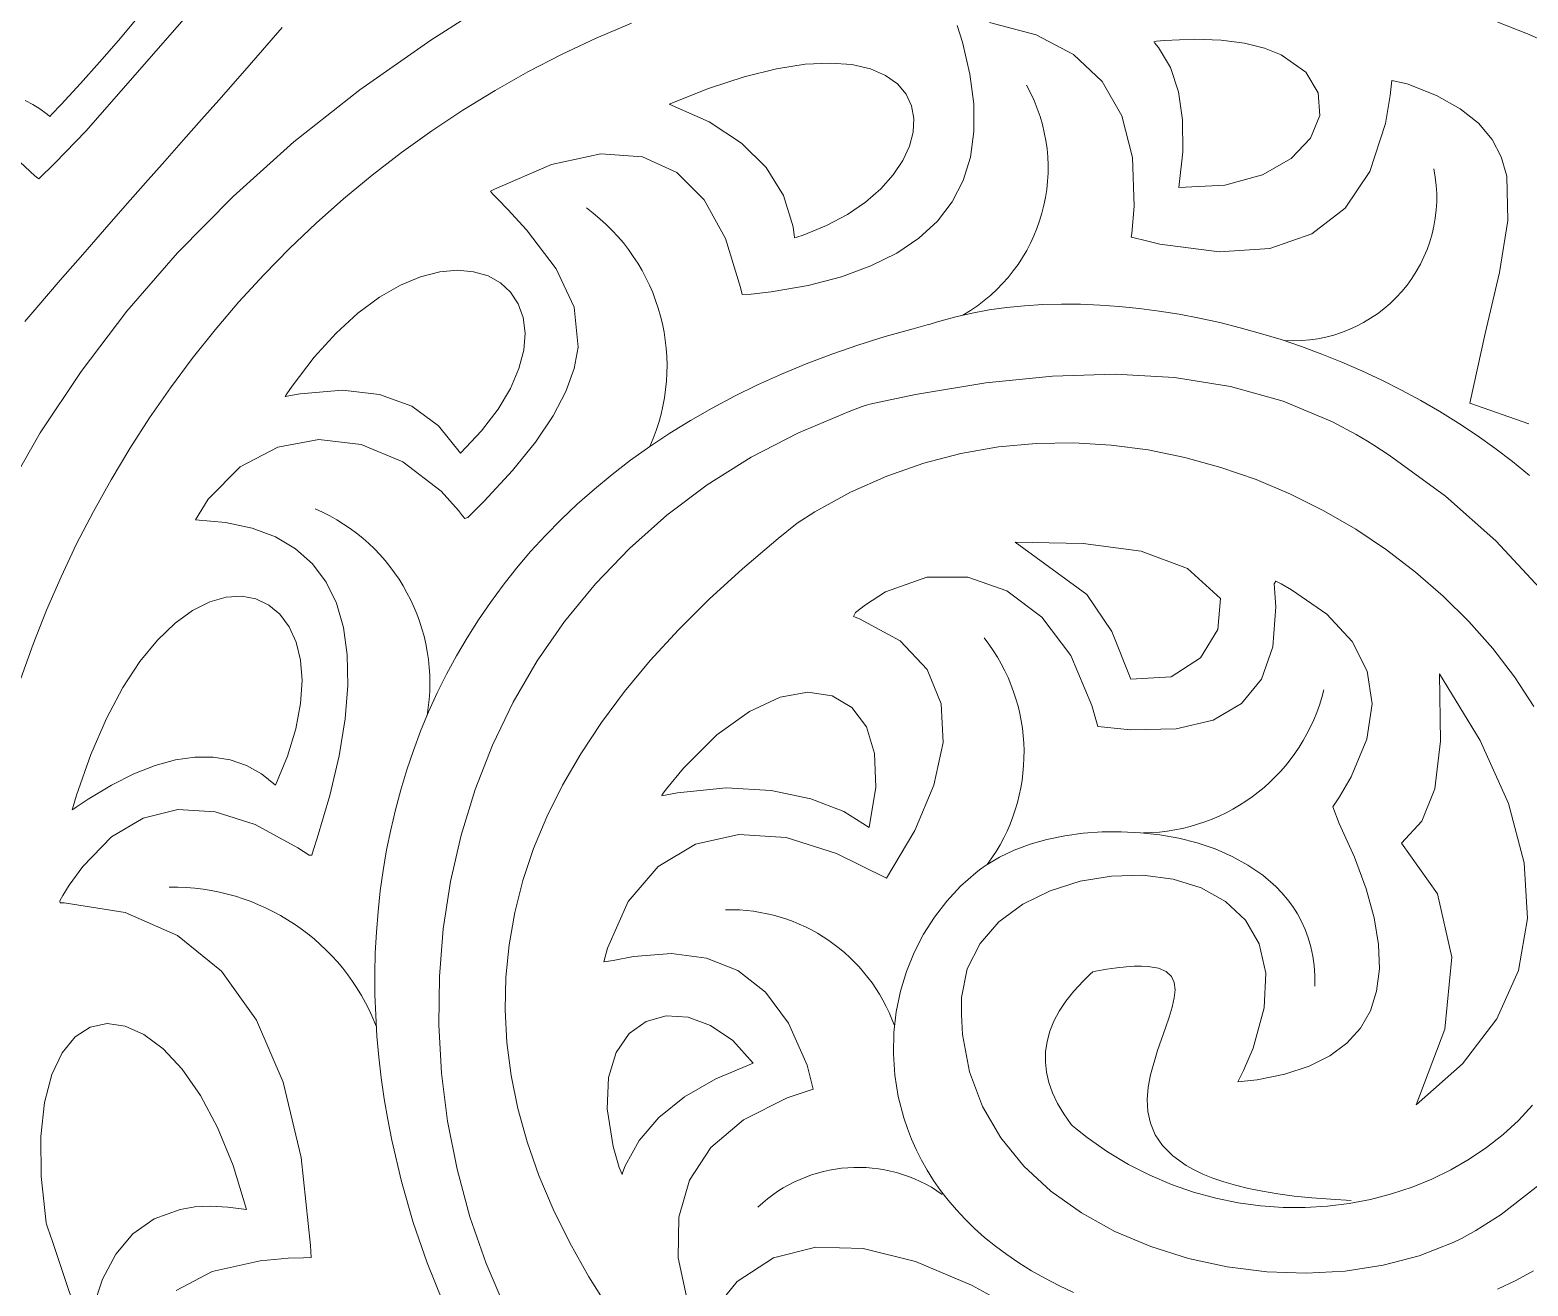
# Model space of a CAD drawing. Header units: inches. Extents: x 249 to 1192, y -18 to 440.
# Drawn here: x 719.8181 to 720.2118, y 264.2208 to 264.5509 of the extents above; entities that cross this region are included whole.
import ezdxf

# ---------------------------------------------------------------- set-up
doc = ezdxf.new("R2010")
doc.units = ezdxf.units.IN
doc.header["$MEASUREMENT"] = 0
doc.layers.add('KACA', color=141, linetype='Continuous', lineweight=30)
doc.layers.add('KUSEN', color=16, linetype='Continuous', lineweight=15)

# ---------------------------------------------------------------- blocks, each defined once
blk = doc.blocks.new('GORGA')
at = {"lineweight": 9}
for points in [[(367.4376, 149.73458), (367.42812, 149.75114), (367.41739, 149.76733), (367.40538, 149.78312), (367.39207, 149.79846), (367.37744, 149.8133), (367.36149, 149.8276), (367.34418, 149.84131), (367.32551, 149.85438), (367.31565, 149.86066)], [(367.3058, 149.52085), (367.31095, 149.53292), (367.31522, 149.54522), (367.3186, 149.55769), (367.32109, 149.57029), (367.3227, 149.58296), (367.32342, 149.59565), (367.32326, 149.60829), (367.32222, 149.62085), (367.3203, 149.63326), (367.3175, 149.64547), (367.31382, 149.65743), (367.30927, 149.66908), (367.30383, 149.68037), (367.29752, 149.69124), (367.29034, 149.70164), (367.28227, 149.71153), (367.27334, 149.72083), (367.26353, 149.72951), (367.25286, 149.7375), (367.24131, 149.74475), (367.22889, 149.75121), (367.2156, 149.75682), (367.21215, 149.75809), (367.21078, 149.75854), (367.21016, 149.75868), (367.20772, 149.75922), (367.19812, 149.76122), (367.17966, 149.76429), (367.16218, 149.76611), (367.14565, 149.7666), (367.13005, 149.76571), (367.11535, 149.76337), (367.10152, 149.75952), (367.08854, 149.7541), (367.08236, 149.75078), (367.07934, 149.74897), (367.07768, 149.74792), (367.07372, 149.74535), (367.05887, 149.7345), (367.04565, 149.7228), (367.03408, 149.71038)], [(367.03226, 149.55512), (367.04422, 149.54581), (367.05094, 149.54159), (367.05448, 149.5396), (367.0569, 149.5384), (367.06578, 149.53495), (367.07527, 149.53246), (367.08521, 149.53094), (367.09545, 149.53037), (367.10583, 149.53074), (367.11621, 149.53203), (367.12642, 149.53424), (367.13631, 149.53735), (367.14574, 149.54134), (367.15455, 149.54621), (367.16258, 149.55194), (367.16969, 149.55852), (367.17572, 149.56594), (367.18051, 149.57419), (367.18392, 149.58325), (367.18578, 149.59311), (367.18609, 149.59834), (367.18608, 149.60102), (367.18602, 149.60283), (367.18456, 149.61038), (367.18119, 149.617), (367.17622, 149.62265), (367.16996, 149.62729), (367.16273, 149.63087), (367.15485, 149.63337), (367.14662, 149.63473), (367.13837, 149.63492), (367.13042, 149.6339), (367.12307, 149.63163), (367.11665, 149.62806), (367.11146, 149.62317), (367.10783, 149.6169), (367.10608, 149.60922), (367.1065, 149.60009), (367.10943, 149.58947), (367.11194, 149.58359), (367.11347, 149.58062)], [(367.4376, 149.73458), (367.42812, 149.75114), (367.41739, 149.76733), (367.40538, 149.78312), (367.39207, 149.79846), (367.37744, 149.8133), (367.36149, 149.8276), (367.34418, 149.84131), (367.32551, 149.85438), (367.31565, 149.86066)], [(367.3058, 149.52085), (367.31095, 149.53292), (367.31522, 149.54522), (367.3186, 149.55769), (367.32109, 149.57029), (367.3227, 149.58296), (367.32342, 149.59565), (367.32326, 149.60829), (367.32222, 149.62085), (367.3203, 149.63326), (367.3175, 149.64547), (367.31382, 149.65743), (367.30927, 149.66908), (367.30383, 149.68037), (367.29752, 149.69124), (367.29034, 149.70164), (367.28227, 149.71153), (367.27334, 149.72083), (367.26353, 149.72951), (367.25286, 149.7375), (367.24131, 149.74475), (367.22889, 149.75121), (367.2156, 149.75682), (367.21215, 149.75809), (367.21078, 149.75854), (367.21016, 149.75868), (367.20772, 149.75922), (367.19812, 149.76122), (367.17966, 149.76429), (367.16218, 149.76611), (367.14565, 149.7666), (367.13005, 149.76571), (367.11535, 149.76337), (367.10152, 149.75952), (367.08854, 149.7541), (367.08236, 149.75078), (367.07934, 149.74897), (367.07768, 149.74792), (367.07372, 149.74535), (367.05887, 149.7345), (367.04565, 149.7228), (367.03408, 149.71038)], [(367.03226, 149.55512), (367.04422, 149.54581), (367.05094, 149.54159), (367.05448, 149.5396), (367.0569, 149.5384), (367.06578, 149.53495), (367.07527, 149.53246), (367.08521, 149.53094), (367.09545, 149.53037), (367.10583, 149.53074), (367.11621, 149.53203), (367.12642, 149.53424), (367.13631, 149.53735), (367.14574, 149.54134), (367.15455, 149.54621), (367.16258, 149.55194), (367.16969, 149.55852), (367.17572, 149.56594), (367.18051, 149.57419), (367.18392, 149.58325), (367.18578, 149.59311), (367.18609, 149.59834), (367.18608, 149.60102), (367.18602, 149.60283), (367.18456, 149.61038), (367.18119, 149.617), (367.17622, 149.62265), (367.16996, 149.62729), (367.16273, 149.63087), (367.15485, 149.63337), (367.14662, 149.63473), (367.13837, 149.63492), (367.13042, 149.6339), (367.12307, 149.63163), (367.11665, 149.62806), (367.11146, 149.62317), (367.10783, 149.6169), (367.10608, 149.60922), (367.1065, 149.60009), (367.10943, 149.58947), (367.11194, 149.58359), (367.11347, 149.58062)], [(367.11347, 149.58062), (367.10841, 149.58116), (367.10108, 149.58265), (367.09471, 149.58475), (367.08927, 149.58747), (367.08478, 149.59081), (367.08123, 149.59476), (367.07863, 149.59932), (367.07697, 149.60451), (367.07625, 149.61031), (367.07647, 149.61672), (367.07764, 149.62375), (367.07975, 149.63139), (367.08281, 149.63966), (367.0868, 149.64853), (367.08849, 149.65289), (367.08672, 149.65557), (367.08367, 149.66079), (367.07959, 149.67073), (367.07819, 149.67997), (367.07945, 149.68852), (367.0834, 149.69636), (367.09002, 149.70352), (367.09931, 149.70997), (367.10205, 149.71148), (367.10348, 149.71222), (367.10392, 149.71151), (367.10346, 149.70547), (367.10423, 149.69493), (367.10724, 149.68645), (367.11249, 149.68003), (367.11997, 149.67567), (367.12969, 149.67338), (367.14165, 149.67314), (367.14847, 149.6738), (367.15026, 149.67404), (367.15079, 149.67584), (367.1518, 149.67955), (367.15735, 149.69263), (367.16497, 149.70275), (367.17416, 149.70969), (367.18441, 149.71326), (367.19521, 149.71323), (367.20604, 149.70941), (367.21131, 149.70601), (367.21388, 149.70393), (367.21445, 149.70293), (367.21285, 149.70233), (367.20217, 149.69649), (367.19511, 149.68897), (367.19144, 149.67999), (367.19092, 149.6698), (367.19329, 149.65861), (367.19831, 149.64666), (367.20575, 149.63419), (367.21895, 149.64064), (367.23213, 149.64485), (367.2446, 149.64565), (367.25595, 149.64308), (367.26575, 149.6372), (367.27361, 149.62807), (367.27911, 149.61576), (367.28007, 149.61219), (367.2776, 149.61255), (367.27229, 149.61359), (367.26226, 149.61435), (367.25306, 149.61318), (367.2448, 149.60988), (367.23758, 149.60423), (367.23148, 149.59603), (367.2266, 149.58506), (367.22503, 149.57869), (367.2319, 149.57644), (367.24337, 149.57068), (367.25189, 149.56341), (367.25753, 149.55481), (367.26038, 149.54508), (367.26052, 149.53441), (367.25803, 149.52299)], [(367.25278, 149.51851), (367.24498, 149.52822), (367.23546, 149.5344), (367.22437, 149.53723), (367.21188, 149.53687), (367.19818, 149.53346), (367.18343, 149.52718), (367.17572, 149.52301)], [(367.03701, 149.75354), (367.05246, 149.75894), (367.04846, 149.77729), (367.04471, 149.7933), (367.04248, 149.80699), (367.04279, 149.81859), (367.04421, 149.82366), (367.04663, 149.82829), (367.05019, 149.83251), (367.05502, 149.83633), (367.06122, 149.83978), (367.06894, 149.8429), (367.07298, 149.8438), (367.07338, 149.83983), (367.07462, 149.83244), (367.0788, 149.81985), (367.08526, 149.81019), (367.094, 149.80346), (367.10503, 149.79964), (367.11834, 149.79876), (367.13393, 149.80079), (367.13819, 149.80176), (367.14037, 149.80231), (367.14146, 149.80261), (367.14133, 149.80354), (367.14069, 149.8107), (367.14116, 149.82356), (367.14397, 149.8345), (367.14913, 149.84351), (367.15663, 149.85059), (367.16647, 149.85574), (367.17866, 149.85897)], [(367.18718, 149.85819), (367.18582, 149.8538), (367.18384, 149.84542), (367.18283, 149.8376), (367.18279, 149.83033), (367.18373, 149.82362), (367.18564, 149.81746), (367.18853, 149.81186), (367.1924, 149.80682), (367.19724, 149.80233), (367.20306, 149.7984), (367.20985, 149.79502), (367.21762, 149.7922), (367.22636, 149.78993), (367.23607, 149.78822), (367.2413, 149.78758), (367.2437, 149.78757), (367.2441, 149.78936), (367.24808, 149.80223), (367.25364, 149.81239), (367.26089, 149.81962), (367.26992, 149.82372), (367.28084, 149.82449), (367.29376, 149.82172), (367.30878, 149.81521), (367.30979, 149.81467), (367.30931, 149.81398), (367.30794, 149.81258), (367.30528, 149.80982), (367.3004, 149.80449), (367.29259, 149.79429), (367.28786, 149.78422), (367.2868, 149.77368), (367.28783, 149.76805), (367.29, 149.76207), (367.29337, 149.75567), (367.29803, 149.74877), (367.30405, 149.74131), (367.3115, 149.7332), (367.31578, 149.72889), (367.31661, 149.72868), (367.31714, 149.7294), (367.31822, 149.73079), (367.3228, 149.73586), (367.3329, 149.7436), (367.34381, 149.74811), (367.35494, 149.74939), (367.36574, 149.74743), (367.37562, 149.74221), (367.38403, 149.73372), (367.38734, 149.72832), (367.37947, 149.72763), (367.37247, 149.72612), (367.36632, 149.72381), (367.36103, 149.72067), (367.3566, 149.71673), (367.35303, 149.71197), (367.35031, 149.7064), (367.34846, 149.70002), (367.34746, 149.69282), (367.34732, 149.68481), (367.34804, 149.67599), (367.34962, 149.66635), (367.35205, 149.6559), (367.35534, 149.64464), (367.3563, 149.6417), (367.3568, 149.64021), (367.35748, 149.64018), (367.36041, 149.64214), (367.37167, 149.64826), (367.3822, 149.6516), (367.392, 149.65217), (367.40106, 149.64997), (367.40939, 149.64499), (367.41698, 149.63724), (367.42051, 149.63232), (367.4222, 149.6296), (367.42303, 149.62818), (367.42291, 149.6277), (367.42184, 149.62765), (367.40582, 149.62511), (367.39205, 149.61913), (367.38055, 149.6097), (367.3713, 149.59684), (367.3643, 149.58054), (367.35957, 149.5608), (367.35709, 149.53762), (367.35694, 149.53449), (367.35897, 149.53443), (367.36297, 149.5343), (367.37038, 149.53365), (367.38294, 149.53079), (367.39245, 149.52584)], [(367.38547, 149.86557), (367.41608, 149.8305), (367.42429, 149.82207), (367.42847, 149.81791), (367.42955, 149.81868), (367.43342, 149.82232)], [(367.11347, 149.58062), (367.10841, 149.58116), (367.10108, 149.58265), (367.09471, 149.58475), (367.08927, 149.58747), (367.08478, 149.59081), (367.08123, 149.59476), (367.07863, 149.59932), (367.07697, 149.60451), (367.07625, 149.61031), (367.07647, 149.61672), (367.07764, 149.62375), (367.07975, 149.63139), (367.08281, 149.63966), (367.0868, 149.64853), (367.08849, 149.65289), (367.08672, 149.65557), (367.08367, 149.66079), (367.07959, 149.67073), (367.07819, 149.67997), (367.07945, 149.68852), (367.0834, 149.69636), (367.09002, 149.70352), (367.09931, 149.70997), (367.10205, 149.71148), (367.10348, 149.71222), (367.10392, 149.71151), (367.10346, 149.70547), (367.10423, 149.69493), (367.10724, 149.68645), (367.11249, 149.68003), (367.11997, 149.67567), (367.12969, 149.67338), (367.14165, 149.67314), (367.14847, 149.6738), (367.15026, 149.67404), (367.15079, 149.67584), (367.1518, 149.67955), (367.15735, 149.69263), (367.16497, 149.70275), (367.17416, 149.70969), (367.18441, 149.71326), (367.19521, 149.71323), (367.20604, 149.70941), (367.21131, 149.70601), (367.21388, 149.70393), (367.21445, 149.70293), (367.21285, 149.70233), (367.20217, 149.69649), (367.19511, 149.68897), (367.19144, 149.67999), (367.19092, 149.6698), (367.19329, 149.65861), (367.19831, 149.64666), (367.20575, 149.63419), (367.21895, 149.64064), (367.23213, 149.64485), (367.2446, 149.64565), (367.25595, 149.64308), (367.26575, 149.6372), (367.27361, 149.62807), (367.27911, 149.61576), (367.28007, 149.61219), (367.2776, 149.61255), (367.27229, 149.61359), (367.26226, 149.61435), (367.25306, 149.61318), (367.2448, 149.60988), (367.23758, 149.60423), (367.23148, 149.59603), (367.2266, 149.58506), (367.22503, 149.57869), (367.2319, 149.57644), (367.24337, 149.57068), (367.25189, 149.56341), (367.25753, 149.55481), (367.26038, 149.54508), (367.26052, 149.53441), (367.25803, 149.52299)], [(367.25278, 149.51851), (367.24498, 149.52822), (367.23546, 149.5344), (367.22437, 149.53723), (367.21188, 149.53687), (367.19818, 149.53346), (367.18343, 149.52718), (367.17572, 149.52301)], [(367.03701, 149.75354), (367.05246, 149.75894), (367.04846, 149.77729), (367.04471, 149.7933), (367.04248, 149.80699), (367.04279, 149.81859), (367.04421, 149.82366), (367.04663, 149.82829), (367.05019, 149.83251), (367.05502, 149.83633), (367.06122, 149.83978), (367.06894, 149.8429), (367.07298, 149.8438), (367.07338, 149.83983), (367.07462, 149.83244), (367.0788, 149.81985), (367.08526, 149.81019), (367.094, 149.80346), (367.10503, 149.79964), (367.11834, 149.79876), (367.13393, 149.80079), (367.13819, 149.80176), (367.14037, 149.80231), (367.14146, 149.80261), (367.14133, 149.80354), (367.14069, 149.8107), (367.14116, 149.82356), (367.14397, 149.8345), (367.14913, 149.84351), (367.15663, 149.85059), (367.16647, 149.85574), (367.17866, 149.85897)], [(367.18718, 149.85819), (367.18582, 149.8538), (367.18384, 149.84542), (367.18283, 149.8376), (367.18279, 149.83033), (367.18373, 149.82362), (367.18564, 149.81746), (367.18853, 149.81186), (367.1924, 149.80682), (367.19724, 149.80233), (367.20306, 149.7984), (367.20985, 149.79502), (367.21762, 149.7922), (367.22636, 149.78993), (367.23607, 149.78822), (367.2413, 149.78758), (367.2437, 149.78757), (367.2441, 149.78936), (367.24808, 149.80223), (367.25364, 149.81239), (367.26089, 149.81962), (367.26992, 149.82372), (367.28084, 149.82449), (367.29376, 149.82172), (367.30878, 149.81521), (367.30979, 149.81467), (367.30931, 149.81398), (367.30794, 149.81258), (367.30528, 149.80982), (367.3004, 149.80449), (367.29259, 149.79429), (367.28786, 149.78422), (367.2868, 149.77368), (367.28783, 149.76805), (367.29, 149.76207), (367.29337, 149.75567), (367.29803, 149.74877), (367.30405, 149.74131), (367.3115, 149.7332), (367.31578, 149.72889), (367.31661, 149.72868), (367.31714, 149.7294), (367.31822, 149.73079), (367.3228, 149.73586), (367.3329, 149.7436), (367.34381, 149.74811), (367.35494, 149.74939), (367.36574, 149.74743), (367.37562, 149.74221), (367.38403, 149.73372), (367.38734, 149.72832), (367.37947, 149.72763), (367.37247, 149.72612), (367.36632, 149.72381), (367.36103, 149.72067), (367.3566, 149.71673), (367.35303, 149.71197), (367.35031, 149.7064), (367.34846, 149.70002), (367.34746, 149.69282), (367.34732, 149.68481), (367.34804, 149.67599), (367.34962, 149.66635), (367.35205, 149.6559), (367.35534, 149.64464), (367.3563, 149.6417), (367.3568, 149.64021), (367.35748, 149.64018), (367.36041, 149.64214), (367.37167, 149.64826), (367.3822, 149.6516), (367.392, 149.65217), (367.40106, 149.64997), (367.40939, 149.64499), (367.41698, 149.63724), (367.42051, 149.63232), (367.4222, 149.6296), (367.42303, 149.62818), (367.42291, 149.6277), (367.42184, 149.62765), (367.40582, 149.62511), (367.39205, 149.61913), (367.38055, 149.6097), (367.3713, 149.59684), (367.3643, 149.58054), (367.35957, 149.5608), (367.35709, 149.53762), (367.35694, 149.53449), (367.35897, 149.53443), (367.36297, 149.5343), (367.37038, 149.53365), (367.38294, 149.53079), (367.39245, 149.52584)], [(367.38547, 149.86557), (367.41608, 149.8305), (367.42429, 149.82207), (367.42847, 149.81791), (367.42955, 149.81868), (367.43342, 149.82232)], [(367.36461, 149.85767), (367.37263, 149.84842), (367.37686, 149.8436), (367.38125, 149.83862), (367.3858, 149.83347), (367.39052, 149.82814), (367.39542, 149.8226), (367.40051, 149.81684), (367.4058, 149.81084), (367.41128, 149.80459), (367.41698, 149.79807), (367.4229, 149.79126), (367.42905, 149.78415), (367.43221, 149.78047)], [(367.36461, 149.85767), (367.37263, 149.84842), (367.37686, 149.8436), (367.38125, 149.83862), (367.3858, 149.83347), (367.39052, 149.82814), (367.39542, 149.8226), (367.40051, 149.81684), (367.4058, 149.81084), (367.41128, 149.80459), (367.41698, 149.79807), (367.4229, 149.79126), (367.42905, 149.78415), (367.43221, 149.78047)], [(367.40266, 149.86015), (367.40757, 149.85428), (367.41253, 149.84855), (367.41754, 149.84295), (367.4226, 149.83749), (367.42514, 149.83482), (367.42546, 149.83449), (367.42562, 149.83433), (367.42566, 149.8343), (367.42571, 149.83435), (367.42581, 149.83443), (367.42659, 149.83509), (367.42829, 149.83634), (367.43013, 149.83746), (367.43211, 149.83848)], [(367.40266, 149.86015), (367.40757, 149.85428), (367.41253, 149.84855), (367.41754, 149.84295), (367.4226, 149.83749), (367.42514, 149.83482), (367.42546, 149.83449), (367.42562, 149.83433), (367.42566, 149.8343), (367.42571, 149.83435), (367.42581, 149.83443), (367.42659, 149.83509), (367.42829, 149.83634), (367.43013, 149.83746), (367.43211, 149.83848)], [(367.32229, 149.52266), (367.32646, 149.5331), (367.33011, 149.54371), (367.33322, 149.55445), (367.33577, 149.56529), (367.33684, 149.57074), (367.33776, 149.57621), (367.33854, 149.58168), (367.33917, 149.58717), (367.33966, 149.59265), (367.33999, 149.59814), (367.34018, 149.60362), (367.34021, 149.6091), (367.34009, 149.61456), (367.33982, 149.62001), (367.33938, 149.62544), (367.33879, 149.63084), (367.33804, 149.63622), (367.33713, 149.64157), (367.33605, 149.64689), (367.33481, 149.65216), (367.33341, 149.6574), (367.33183, 149.66259), (367.33009, 149.66773), (367.32818, 149.67282), (367.32609, 149.67785), (367.32383, 149.68282), (367.32139, 149.68773), (367.31878, 149.69256), (367.31598, 149.69733), (367.31301, 149.70202), (367.30985, 149.70664), (367.30652, 149.71116), (367.30299, 149.71561), (367.29928, 149.71996), (367.29538, 149.72422), (367.29129, 149.72838), (367.28702, 149.73243), (367.28254, 149.73639), (367.27788, 149.74023), (367.27301, 149.74396), (367.26795, 149.74757), (367.26269, 149.75107), (367.25723, 149.75444), (367.25157, 149.75768), (367.2457, 149.76079), (367.23963, 149.76376), (367.23335, 149.76659), (367.22687, 149.76929), (367.22017, 149.77183), (367.21326, 149.77422), (367.20614, 149.77646), (367.1988, 149.77854), (367.19505, 149.77952), (367.19467, 149.77962), (367.19455, 149.77966), (367.1943, 149.77975), (367.1938, 149.77991), (367.19176, 149.78055), (367.18758, 149.78169), (367.18325, 149.78266), (367.17879, 149.78346), (367.1742, 149.78409), (367.1695, 149.78456), (367.1647, 149.78486), (367.1598, 149.78499), (367.1548, 149.78496), (367.14974, 149.78476), (367.1446, 149.7844), (367.1394, 149.78387), (367.13415, 149.78318), (367.12886, 149.78233), (367.12353, 149.78132), (367.11818, 149.78014), (367.11282, 149.77881), (367.10745, 149.77731), (367.10208, 149.77566), (367.09672, 149.77385), (367.09139, 149.77188), (367.08609, 149.76975), (367.08083, 149.76746), (367.07562, 149.76502), (367.07046, 149.76242), (367.06537, 149.75967), (367.06036, 149.75676), (367.05544, 149.75371), (367.0506, 149.75049), (367.04588, 149.74713), (367.04126, 149.74361), (367.03677, 149.73994)], [(367.03572, 149.531), (367.04037, 149.52846), (367.0452, 149.52613)], [(367.15666, 149.52532), (367.16052, 149.52713), (367.1642, 149.52903), (367.16771, 149.53102), (367.17103, 149.53309), (367.17419, 149.53524), (367.17717, 149.53746), (367.17998, 149.53975), (367.18262, 149.54211), (367.18509, 149.54453), (367.18741, 149.54701), (367.18956, 149.54954), (367.19155, 149.55212), (367.19339, 149.55474), (367.19507, 149.5574), (367.1966, 149.5601), (367.19797, 149.56283), (367.1992, 149.56558), (367.20029, 149.56836), (367.20123, 149.57115), (367.20268, 149.57677), (367.20359, 149.58241), (367.20397, 149.58803), (367.20383, 149.5936), (367.2032, 149.59908), (367.20208, 149.60443), (367.20051, 149.60963), (367.19849, 149.61464), (367.19604, 149.61942), (367.19318, 149.62393), (367.18994, 149.62815), (367.18631, 149.63203), (367.18233, 149.63555), (367.18129, 149.63636), (367.18075, 149.63676), (367.18049, 149.63696), (367.18034, 149.63706), (367.17954, 149.63762), (367.17608, 149.63971), (367.17223, 149.64152), (367.16806, 149.64306), (367.16362, 149.64431), (367.15895, 149.64528), (367.1541, 149.64595), (367.14912, 149.64632), (367.14407, 149.64638), (367.13899, 149.64612), (367.13393, 149.64555), (367.12895, 149.64465), (367.1241, 149.64341), (367.11942, 149.64183), (367.11496, 149.6399), (367.11078, 149.63762), (367.10692, 149.63498), (367.10344, 149.63197), (367.10186, 149.63032), (367.10039, 149.62859), (367.09903, 149.62675), (367.09781, 149.62482), (367.09671, 149.62279), (367.09575, 149.62067), (367.09494, 149.61845), (367.09428, 149.61613), (367.09377, 149.6137), (367.09342, 149.61118), (367.09325, 149.60856), (367.09325, 149.60583)], [(367.32229, 149.52266), (367.32646, 149.5331), (367.33011, 149.54371), (367.33322, 149.55445), (367.33577, 149.56529), (367.33684, 149.57074), (367.33776, 149.57621), (367.33854, 149.58168), (367.33917, 149.58717), (367.33966, 149.59265), (367.33999, 149.59814), (367.34018, 149.60362), (367.34021, 149.6091), (367.34009, 149.61456), (367.33982, 149.62001), (367.33938, 149.62544), (367.33879, 149.63084), (367.33804, 149.63622), (367.33713, 149.64157), (367.33605, 149.64689), (367.33481, 149.65216), (367.33341, 149.6574), (367.33183, 149.66259), (367.33009, 149.66773), (367.32818, 149.67282), (367.32609, 149.67785), (367.32383, 149.68282), (367.32139, 149.68773), (367.31878, 149.69256), (367.31598, 149.69733), (367.31301, 149.70202), (367.30985, 149.70664), (367.30652, 149.71116), (367.30299, 149.71561), (367.29928, 149.71996), (367.29538, 149.72422), (367.29129, 149.72838), (367.28702, 149.73243), (367.28254, 149.73639), (367.27788, 149.74023), (367.27301, 149.74396), (367.26795, 149.74757), (367.26269, 149.75107), (367.25723, 149.75444), (367.25157, 149.75768), (367.2457, 149.76079), (367.23963, 149.76376), (367.23335, 149.76659), (367.22687, 149.76929), (367.22017, 149.77183), (367.21326, 149.77422), (367.20614, 149.77646), (367.1988, 149.77854), (367.19505, 149.77952), (367.19467, 149.77962), (367.19455, 149.77966), (367.1943, 149.77975), (367.1938, 149.77991), (367.19176, 149.78055), (367.18758, 149.78169), (367.18325, 149.78266), (367.17879, 149.78346), (367.1742, 149.78409), (367.1695, 149.78456), (367.1647, 149.78486), (367.1598, 149.78499), (367.1548, 149.78496), (367.14974, 149.78476), (367.1446, 149.7844), (367.1394, 149.78387), (367.13415, 149.78318), (367.12886, 149.78233), (367.12353, 149.78132), (367.11818, 149.78014), (367.11282, 149.77881), (367.10745, 149.77731), (367.10208, 149.77566), (367.09672, 149.77385), (367.09139, 149.77188), (367.08609, 149.76975), (367.08083, 149.76746), (367.07562, 149.76502), (367.07046, 149.76242), (367.06537, 149.75967), (367.06036, 149.75676), (367.05544, 149.75371), (367.0506, 149.75049), (367.04588, 149.74713), (367.04126, 149.74361), (367.03677, 149.73994)], [(367.03572, 149.531), (367.04037, 149.52846), (367.0452, 149.52613)], [(367.15666, 149.52532), (367.16052, 149.52713), (367.1642, 149.52903), (367.16771, 149.53102), (367.17103, 149.53309), (367.17419, 149.53524), (367.17717, 149.53746), (367.17998, 149.53975), (367.18262, 149.54211), (367.18509, 149.54453), (367.18741, 149.54701), (367.18956, 149.54954), (367.19155, 149.55212), (367.19339, 149.55474), (367.19507, 149.5574), (367.1966, 149.5601), (367.19797, 149.56283), (367.1992, 149.56558), (367.20029, 149.56836), (367.20123, 149.57115), (367.20268, 149.57677), (367.20359, 149.58241), (367.20397, 149.58803), (367.20383, 149.5936), (367.2032, 149.59908), (367.20208, 149.60443), (367.20051, 149.60963), (367.19849, 149.61464), (367.19604, 149.61942), (367.19318, 149.62393), (367.18994, 149.62815), (367.18631, 149.63203), (367.18233, 149.63555), (367.18129, 149.63636), (367.18075, 149.63676), (367.18049, 149.63696), (367.18034, 149.63706), (367.17954, 149.63762), (367.17608, 149.63971), (367.17223, 149.64152), (367.16806, 149.64306), (367.16362, 149.64431), (367.15895, 149.64528), (367.1541, 149.64595), (367.14912, 149.64632), (367.14407, 149.64638), (367.13899, 149.64612), (367.13393, 149.64555), (367.12895, 149.64465), (367.1241, 149.64341), (367.11942, 149.64183), (367.11496, 149.6399), (367.11078, 149.63762), (367.10692, 149.63498), (367.10344, 149.63197), (367.10186, 149.63032), (367.10039, 149.62859), (367.09903, 149.62675), (367.09781, 149.62482), (367.09671, 149.62279), (367.09575, 149.62067), (367.09494, 149.61845), (367.09428, 149.61613), (367.09377, 149.6137), (367.09342, 149.61118), (367.09325, 149.60856), (367.09325, 149.60583)], [(367.08365, 149.54951), (367.08898, 149.54979), (367.09396, 149.55017), (367.09861, 149.55065), (367.10293, 149.55123), (367.10694, 149.55189), (367.11064, 149.55263), (367.11405, 149.55346), (367.11717, 149.55436), (367.12003, 149.55534), (367.12262, 149.55638), (367.12496, 149.55749), (367.12705, 149.55866), (367.13057, 149.56117), (367.13324, 149.56388), (367.13516, 149.56675), (367.13642, 149.56975), (367.13709, 149.57286), (367.13725, 149.57604), (367.137, 149.57926), (367.13642, 149.58249), (367.1346, 149.58885), (367.13247, 149.59486), (367.13149, 149.59766), (367.13069, 149.60029), (367.13015, 149.6027), (367.12995, 149.60486), (367.13017, 149.60676), (367.13091, 149.60835), (367.13225, 149.6096), (367.13426, 149.61048), (367.13704, 149.61097), (367.13874, 149.61105), (367.14066, 149.61102), (367.14282, 149.61088), (367.14522, 149.61062), (367.14788, 149.61023), (367.1508, 149.60971), (367.15154, 149.60956), (367.15172, 149.6094), (367.15208, 149.60908), (367.15278, 149.60842), (367.15411, 149.60712), (367.15653, 149.6045), (367.15861, 149.60187), (367.16036, 149.59923), (367.16176, 149.59658), (367.16283, 149.59392), (367.16356, 149.59124), (367.16395, 149.58856), (367.16401, 149.58586), (367.16372, 149.58316), (367.1631, 149.58044), (367.16214, 149.57772), (367.16084, 149.57498), (367.1592, 149.57223), (367.15723, 149.56947), (367.1569, 149.56908), (367.15561, 149.56802), (367.15301, 149.56599), (367.14768, 149.56226), (367.1422, 149.55897), (367.1366, 149.55611), (367.13089, 149.55368), (367.1251, 149.55167), (367.11925, 149.55007), (367.11337, 149.54887), (367.10747, 149.54807), (367.10158, 149.54766), (367.09572, 149.54763), (367.08992, 149.54798), (367.08419, 149.54869), (367.07855, 149.54977), (367.07304, 149.5512), (367.06767, 149.55298), (367.06247, 149.55509), (367.05746, 149.55754), (367.05265, 149.56031), (367.04808, 149.5634), (367.04376, 149.5668), (367.03972, 149.5705), (367.03598, 149.5745)], [(367.03564, 149.67927), (367.04077, 149.68704), (367.04648, 149.69448), (367.05274, 149.70157), (367.05951, 149.70828), (367.06674, 149.71458), (367.07441, 149.72044), (367.08247, 149.72583), (367.09089, 149.73072), (367.09963, 149.73509), (367.10864, 149.73889), (367.11789, 149.74211), (367.12735, 149.74471), (367.13697, 149.74667), (367.14672, 149.74795), (367.15655, 149.74853), (367.16644, 149.74837), (367.17633, 149.74746), (367.1862, 149.74575), (367.196, 149.74321), (367.2057, 149.73983), (367.21526, 149.73557), (367.22464, 149.7304), (367.22928, 149.72741), (367.23422, 149.72344), (367.24362, 149.71548), (367.25235, 149.70748), (367.26043, 149.69943), (367.26784, 149.69135), (367.2746, 149.68322), (367.2807, 149.67505), (367.28613, 149.66684), (367.29091, 149.65859), (367.29504, 149.65029), (367.2985, 149.64195), (367.30131, 149.63357), (367.30346, 149.62514), (367.30496, 149.61666), (367.3058, 149.60815), (367.30599, 149.59958), (367.30552, 149.59097), (367.3044, 149.58232), (367.30263, 149.57361), (367.30021, 149.56486), (367.29713, 149.55607), (367.2934, 149.54722), (367.28902, 149.53833), (367.28399, 149.52939), (367.27831, 149.5204)], [(367.02975, 149.85271), (367.03737, 149.85599), (367.04517, 149.85905)], [(367.27276, 149.85886), (367.28206, 149.85489), (367.29114, 149.85061), (367.3, 149.84603), (367.30864, 149.84116), (367.31706, 149.836), (367.32525, 149.83057), (367.33321, 149.82487), (367.34093, 149.81891), (367.34842, 149.8127), (367.35567, 149.80625), (367.36267, 149.79957), (367.36943, 149.79267), (367.37593, 149.78556), (367.38219, 149.77824), (367.38818, 149.77072), (367.39391, 149.76301), (367.39939, 149.75513), (367.40459, 149.74707), (367.40952, 149.73886), (367.41418, 149.73049), (367.41857, 149.72197), (367.42267, 149.71333), (367.42649, 149.70455), (367.43002, 149.69566), (367.43326, 149.68665)], [(367.08365, 149.54951), (367.08898, 149.54979), (367.09396, 149.55017), (367.09861, 149.55065), (367.10293, 149.55123), (367.10694, 149.55189), (367.11064, 149.55263), (367.11405, 149.55346), (367.11717, 149.55436), (367.12003, 149.55534), (367.12262, 149.55638), (367.12496, 149.55749), (367.12705, 149.55866), (367.13057, 149.56117), (367.13324, 149.56388), (367.13516, 149.56675), (367.13642, 149.56975), (367.13709, 149.57286), (367.13725, 149.57604), (367.137, 149.57926), (367.13642, 149.58249), (367.1346, 149.58885), (367.13247, 149.59486), (367.13149, 149.59766), (367.13069, 149.60029), (367.13015, 149.6027), (367.12995, 149.60486), (367.13017, 149.60676), (367.13091, 149.60835), (367.13225, 149.6096), (367.13426, 149.61048), (367.13704, 149.61097), (367.13874, 149.61105), (367.14066, 149.61102), (367.14282, 149.61088), (367.14522, 149.61062), (367.14788, 149.61023), (367.1508, 149.60971), (367.15154, 149.60956), (367.15172, 149.6094), (367.15208, 149.60908), (367.15278, 149.60842), (367.15411, 149.60712), (367.15653, 149.6045), (367.15861, 149.60187), (367.16036, 149.59923), (367.16176, 149.59658), (367.16283, 149.59392), (367.16356, 149.59124), (367.16395, 149.58856), (367.16401, 149.58586), (367.16372, 149.58316), (367.1631, 149.58044), (367.16214, 149.57772), (367.16084, 149.57498), (367.1592, 149.57223), (367.15723, 149.56947), (367.1569, 149.56908), (367.15561, 149.56802), (367.15301, 149.56599), (367.14768, 149.56226), (367.1422, 149.55897), (367.1366, 149.55611), (367.13089, 149.55368), (367.1251, 149.55167), (367.11925, 149.55007), (367.11337, 149.54887), (367.10747, 149.54807), (367.10158, 149.54766), (367.09572, 149.54763), (367.08992, 149.54798), (367.08419, 149.54869), (367.07855, 149.54977), (367.07304, 149.5512), (367.06767, 149.55298), (367.06247, 149.55509), (367.05746, 149.55754), (367.05265, 149.56031), (367.04808, 149.5634), (367.04376, 149.5668), (367.03972, 149.5705), (367.03598, 149.5745)], [(367.03564, 149.67927), (367.04077, 149.68704), (367.04648, 149.69448), (367.05274, 149.70157), (367.05951, 149.70828), (367.06674, 149.71458), (367.07441, 149.72044), (367.08247, 149.72583), (367.09089, 149.73072), (367.09963, 149.73509), (367.10864, 149.73889), (367.11789, 149.74211), (367.12735, 149.74471), (367.13697, 149.74667), (367.14672, 149.74795), (367.15655, 149.74853), (367.16644, 149.74837), (367.17633, 149.74746), (367.1862, 149.74575), (367.196, 149.74321), (367.2057, 149.73983), (367.21526, 149.73557), (367.22464, 149.7304), (367.22928, 149.72741), (367.23422, 149.72344), (367.24362, 149.71548), (367.25235, 149.70748), (367.26043, 149.69943), (367.26784, 149.69135), (367.2746, 149.68322), (367.2807, 149.67505), (367.28613, 149.66684), (367.29091, 149.65859), (367.29504, 149.65029), (367.2985, 149.64195), (367.30131, 149.63357), (367.30346, 149.62514), (367.30496, 149.61666), (367.3058, 149.60815), (367.30599, 149.59958), (367.30552, 149.59097), (367.3044, 149.58232), (367.30263, 149.57361), (367.30021, 149.56486), (367.29713, 149.55607), (367.2934, 149.54722), (367.28902, 149.53833), (367.28399, 149.52939), (367.27831, 149.5204)], [(367.02975, 149.85271), (367.03737, 149.85599), (367.04517, 149.85905)], [(367.27276, 149.85886), (367.28206, 149.85489), (367.29114, 149.85061), (367.3, 149.84603), (367.30864, 149.84116), (367.31706, 149.836), (367.32525, 149.83057), (367.33321, 149.82487), (367.34093, 149.81891), (367.34842, 149.8127), (367.35567, 149.80625), (367.36267, 149.79957), (367.36943, 149.79267), (367.37593, 149.78556), (367.38219, 149.77824), (367.38818, 149.77072), (367.39391, 149.76301), (367.39939, 149.75513), (367.40459, 149.74707), (367.40952, 149.73886), (367.41418, 149.73049), (367.41857, 149.72197), (367.42267, 149.71333), (367.42649, 149.70455), (367.43002, 149.69566), (367.43326, 149.68665)], [(367.41436, 149.52105), (367.41178, 149.52877), (367.40828, 149.53536), (367.40378, 149.54071), (367.39818, 149.54468), (367.3914, 149.54714), (367.38754, 149.54778), (367.38334, 149.54798), (367.37881, 149.54775), (367.37392, 149.54707), (367.37392, 149.54707), (367.37747, 149.55863), (367.38156, 149.56864), (367.38607, 149.57709), (367.39087, 149.584), (367.39585, 149.58934), (367.40088, 149.59311), (367.40583, 149.59532), (367.41058, 149.59594), (367.41501, 149.59499), (367.41899, 149.59244), (367.42241, 149.58831), (367.42513, 149.58258), (367.42703, 149.57524), (367.42799, 149.5663), (367.42789, 149.55575), (367.4266, 149.54358), (367.42648, 149.54323), (367.42615, 149.54223), (367.42496, 149.5387), (367.42328, 149.53369), (367.42136, 149.52796), (367.41943, 149.52223)], [(367.41436, 149.52105), (367.41178, 149.52877), (367.40828, 149.53536), (367.40378, 149.54071), (367.39818, 149.54468), (367.3914, 149.54714), (367.38754, 149.54778), (367.38334, 149.54798), (367.37881, 149.54775), (367.37392, 149.54707), (367.37392, 149.54707), (367.37747, 149.55863), (367.38156, 149.56864), (367.38607, 149.57709), (367.39087, 149.584), (367.39585, 149.58934), (367.40088, 149.59311), (367.40583, 149.59532), (367.41058, 149.59594), (367.41501, 149.59499), (367.41899, 149.59244), (367.42241, 149.58831), (367.42513, 149.58258), (367.42703, 149.57524), (367.42799, 149.5663), (367.42789, 149.55575), (367.4266, 149.54358), (367.42648, 149.54323), (367.42615, 149.54223), (367.42496, 149.5387), (367.42328, 149.53369), (367.42136, 149.52796), (367.41943, 149.52223)]]:
    blk.add_lwpolyline(points, dxfattribs=at)
for points in [[(367.12895, 149.8156), (367.1169, 149.81626), (367.10701, 149.819), (367.09945, 149.82329), (367.09438, 149.82864), (367.09194, 149.83455), (367.0923, 149.84049), (367.09562, 149.84598), (367.10204, 149.85049), (367.10647, 149.85223), (367.11173, 149.85354), (367.11785, 149.85435), (367.12484, 149.85461), (367.13273, 149.85424), (367.13484, 149.85405), (367.13554, 149.85395), (367.13547, 149.85388), (367.13523, 149.8536), (367.13428, 149.85244), (367.13112, 149.84715), (367.12902, 149.84082), (367.12795, 149.83345), (367.12793, 149.82504), (367.12895, 149.8156)], [(367.12895, 149.8156), (367.1169, 149.81626), (367.10701, 149.819), (367.09945, 149.82329), (367.09438, 149.82864), (367.09194, 149.83455), (367.0923, 149.84049), (367.09562, 149.84598), (367.10204, 149.85049), (367.10647, 149.85223), (367.11173, 149.85354), (367.11785, 149.85435), (367.12484, 149.85461), (367.13273, 149.85424), (367.13484, 149.85405), (367.13554, 149.85395), (367.13547, 149.85388), (367.13523, 149.8536), (367.13428, 149.85244), (367.13112, 149.84715), (367.12902, 149.84082), (367.12795, 149.83345), (367.12793, 149.82504), (367.12895, 149.8156)], [(367.26286, 149.83754), (367.25253, 149.84168), (367.24315, 149.84476), (367.23471, 149.84684), (367.22718, 149.84801), (367.22056, 149.84834), (367.21484, 149.84792), (367.20999, 149.84681), (367.20602, 149.8451), (367.20291, 149.84286), (367.20063, 149.84017), (367.19919, 149.83711), (367.19857, 149.83376), (367.19875, 149.83019), (367.19973, 149.82648), (367.20149, 149.82271), (367.20401, 149.81895), (367.20729, 149.81529), (367.21131, 149.8118), (367.21606, 149.80856), (367.22153, 149.80564), (367.2277, 149.80313), (367.22935, 149.80257), (367.22992, 149.80244), (367.22993, 149.80258), (367.22999, 149.80313), (367.23031, 149.80532), (367.23284, 149.81354), (367.23736, 149.82086), (367.24387, 149.8273), (367.25237, 149.83286), (367.26286, 149.83754)], [(367.26286, 149.83754), (367.25253, 149.84168), (367.24315, 149.84476), (367.23471, 149.84684), (367.22718, 149.84801), (367.22056, 149.84834), (367.21484, 149.84792), (367.20999, 149.84681), (367.20602, 149.8451), (367.20291, 149.84286), (367.20063, 149.84017), (367.19919, 149.83711), (367.19857, 149.83376), (367.19875, 149.83019), (367.19973, 149.82648), (367.20149, 149.82271), (367.20401, 149.81895), (367.20729, 149.81529), (367.21131, 149.8118), (367.21606, 149.80856), (367.22153, 149.80564), (367.2277, 149.80313), (367.22935, 149.80257), (367.22992, 149.80244), (367.22993, 149.80258), (367.22999, 149.80313), (367.23031, 149.80532), (367.23284, 149.81354), (367.23736, 149.82086), (367.24387, 149.8273), (367.25237, 149.83286), (367.26286, 149.83754)], [(367.31774, 149.74587), (367.31221, 149.75171), (367.30784, 149.75739), (367.30457, 149.76285), (367.30234, 149.76805), (367.30108, 149.77292), (367.30073, 149.77741), (367.30123, 149.78148), (367.30252, 149.78507), (367.30453, 149.78812), (367.30719, 149.79058), (367.31045, 149.79239), (367.31425, 149.79352), (367.31851, 149.79389), (367.32318, 149.79346), (367.32819, 149.79217), (367.33348, 149.78997), (367.33899, 149.78681), (367.34466, 149.78264), (367.35041, 149.77739), (367.35619, 149.77102), (367.36194, 149.76347), (367.36336, 149.7614), (367.36377, 149.7607), (367.36358, 149.76074), (367.36282, 149.7609), (367.35983, 149.76145), (367.34871, 149.76237), (367.33895, 149.76128), (367.33053, 149.75817), (367.32346, 149.75303), (367.31774, 149.74587)], [(367.31774, 149.74587), (367.31221, 149.75171), (367.30784, 149.75739), (367.30457, 149.76285), (367.30234, 149.76805), (367.30108, 149.77292), (367.30073, 149.77741), (367.30123, 149.78148), (367.30252, 149.78507), (367.30453, 149.78812), (367.30719, 149.79058), (367.31045, 149.79239), (367.31425, 149.79352), (367.31851, 149.79389), (367.32318, 149.79346), (367.32819, 149.79217), (367.33348, 149.78997), (367.33899, 149.78681), (367.34466, 149.78264), (367.35041, 149.77739), (367.35619, 149.77102), (367.36194, 149.76347), (367.36336, 149.7614), (367.36377, 149.7607), (367.36358, 149.76074), (367.36282, 149.7609), (367.35983, 149.76145), (367.34871, 149.76237), (367.33895, 149.76128), (367.33053, 149.75817), (367.32346, 149.75303), (367.31774, 149.74587)], [(367.17199, 149.72242), (367.15409, 149.72208), (367.13882, 149.72006), (367.12664, 149.71552), (367.11798, 149.70764), (367.11872, 149.6995), (367.12322, 149.69205), (367.13101, 149.6871), (367.1416, 149.68643), (367.14659, 149.69901), (367.1531, 149.7087), (367.17199, 149.72242)], [(367.17199, 149.72242), (367.15409, 149.72208), (367.13882, 149.72006), (367.12664, 149.71552), (367.11798, 149.70764), (367.11872, 149.6995), (367.12322, 149.69205), (367.13101, 149.6871), (367.1416, 149.68643), (367.14659, 149.69901), (367.1531, 149.7087), (367.17199, 149.72242)], [(367.36631, 149.65862), (367.36313, 149.66626), (367.36096, 149.67341), (367.35972, 149.68002), (367.35935, 149.68606), (367.35977, 149.69147), (367.36093, 149.69621), (367.36274, 149.70023), (367.36515, 149.70349), (367.36808, 149.70594), (367.37145, 149.70754), (367.37521, 149.70824), (367.37929, 149.708), (367.3836, 149.70677), (367.3881, 149.70451), (367.39269, 149.70117), (367.39733, 149.6967), (367.40193, 149.69106), (367.40643, 149.68422), (367.41076, 149.67611), (367.41485, 149.66669), (367.41863, 149.65593), (367.41952, 149.65302), (367.41974, 149.65208), (367.41954, 149.65222), (367.41874, 149.65278), (367.41555, 149.65491), (367.4094, 149.6586), (367.40351, 149.66156), (367.3979, 149.66378), (367.39257, 149.66526), (367.38751, 149.666), (367.38272, 149.666), (367.3782, 149.66526), (367.37397, 149.66379), (367.37, 149.66157), (367.36631, 149.65862)], [(367.36631, 149.65862), (367.36313, 149.66626), (367.36096, 149.67341), (367.35972, 149.68002), (367.35935, 149.68606), (367.35977, 149.69147), (367.36093, 149.69621), (367.36274, 149.70023), (367.36515, 149.70349), (367.36808, 149.70594), (367.37145, 149.70754), (367.37521, 149.70824), (367.37929, 149.708), (367.3836, 149.70677), (367.3881, 149.70451), (367.39269, 149.70117), (367.39733, 149.6967), (367.40193, 149.69106), (367.40643, 149.68422), (367.41076, 149.67611), (367.41485, 149.66669), (367.41863, 149.65593), (367.41952, 149.65302), (367.41974, 149.65208), (367.41954, 149.65222), (367.41874, 149.65278), (367.41555, 149.65491), (367.4094, 149.6586), (367.40351, 149.66156), (367.3979, 149.66378), (367.39257, 149.66526), (367.38751, 149.666), (367.38272, 149.666), (367.3782, 149.66526), (367.37397, 149.66379), (367.37, 149.66157), (367.36631, 149.65862)], [(367.06663, 149.57462), (367.05907, 149.59453), (367.05719, 149.6134), (367.06097, 149.63008), (367.07043, 149.6434), (367.06514, 149.64911), (367.06172, 149.65767), (367.06017, 149.6702), (367.06048, 149.68788), (367.04976, 149.67037), (367.04233, 149.65381), (367.03818, 149.63822), (367.0373, 149.62358), (367.03971, 149.6099), (367.0454, 149.59718), (367.05438, 149.58542), (367.06663, 149.57462)], [(367.06663, 149.57462), (367.05907, 149.59453), (367.05719, 149.6134), (367.06097, 149.63008), (367.07043, 149.6434), (367.06514, 149.64911), (367.06172, 149.65767), (367.06017, 149.6702), (367.06048, 149.68788), (367.04976, 149.67037), (367.04233, 149.65381), (367.03818, 149.63822), (367.0373, 149.62358), (367.03971, 149.6099), (367.0454, 149.59718), (367.05438, 149.58542), (367.06663, 149.57462)], [(367.21033, 149.64749), (367.20856, 149.65804), (367.20888, 149.66688), (367.21105, 149.67392), (367.21485, 149.67902), (367.22005, 149.6821), (367.22642, 149.68302), (367.23375, 149.68169), (367.24179, 149.67799), (367.25034, 149.67181), (367.25915, 149.66304), (367.26358, 149.65764), (367.26469, 149.65619), (367.26478, 149.65576), (367.26395, 149.65595), (367.26065, 149.65661), (367.24788, 149.65789), (367.2361, 149.65724), (367.22567, 149.65504), (367.21696, 149.65166), (367.21033, 149.64749)], [(367.21033, 149.64749), (367.20856, 149.65804), (367.20888, 149.66688), (367.21105, 149.67392), (367.21485, 149.67902), (367.22005, 149.6821), (367.22642, 149.68302), (367.23375, 149.68169), (367.24179, 149.67799), (367.25034, 149.67181), (367.25915, 149.66304), (367.26358, 149.65764), (367.26469, 149.65619), (367.26478, 149.65576), (367.26395, 149.65595), (367.26065, 149.65661), (367.24788, 149.65789), (367.2361, 149.65724), (367.22567, 149.65504), (367.21696, 149.65166), (367.21033, 149.64749)], [(367.24077, 149.58559), (367.24617, 149.59147), (367.25198, 149.59547), (367.25791, 149.59762), (367.26364, 149.59796), (367.2689, 149.59651), (367.27338, 149.59331), (367.27678, 149.58839), (367.27882, 149.58178), (367.27919, 149.57353), (367.2776, 149.56365), (367.27598, 149.55811), (367.27526, 149.55633), (367.2751, 149.55678), (367.27443, 149.55855), (367.27078, 149.56524), (367.26559, 149.57129), (367.25885, 149.5767), (367.25058, 149.58147), (367.24077, 149.58559)], [(367.24077, 149.58559), (367.24617, 149.59147), (367.25198, 149.59547), (367.25791, 149.59762), (367.26364, 149.59796), (367.2689, 149.59651), (367.27338, 149.59331), (367.27678, 149.58839), (367.27882, 149.58178), (367.27919, 149.57353), (367.2776, 149.56365), (367.27598, 149.55811), (367.27526, 149.55633), (367.2751, 149.55678), (367.27443, 149.55855), (367.27078, 149.56524), (367.26559, 149.57129), (367.25885, 149.5767), (367.25058, 149.58147), (367.24077, 149.58559)]]:
    blk.add_lwpolyline(points, close=True, dxfattribs=at)
for points in [[(367.16901, 149.84254, 0.411469), (367.18568, 149.78214)], [(367.16901, 149.84254, 0.411469), (367.18568, 149.78214)], [(367.06196, 149.82051, 0.494693), (367.10108, 149.77546)], [(367.06196, 149.82051, 0.494693), (367.10108, 149.77546)], [(367.28462, 149.81027, 0.355248), (367.26797, 149.74757)], [(367.28462, 149.81027, 0.355248), (367.26797, 149.74757)], [(367.35594, 149.73124, 0.347907), (367.32651, 149.67687)], [(367.35594, 149.73124, 0.347907), (367.32651, 149.67687)], [(367.18011, 149.69728, 0.338557), (367.17929, 149.63779)], [(367.18011, 149.69728, 0.338557), (367.17929, 149.63779)], [(367.09084, 149.68365, 0.342121), (367.13825, 149.64606)], [(367.09084, 149.68365, 0.342121), (367.13825, 149.64606)], [(367.39422, 149.63181, 0.313024), (367.33985, 149.59531)], [(367.39422, 149.63181, 0.313024), (367.33985, 149.59531)], [(367.24804, 149.62588, 0.322771), (367.20368, 149.59541)], [(367.24804, 149.62588, 0.322771), (367.20368, 149.59541)], [(367.23957, 149.54771, 0.358131), (367.19112, 149.55109)], [(367.23957, 149.54771, 0.358131), (367.19112, 149.55109)]]:
    blk.add_lwpolyline(points, format="xyb", dxfattribs=at)
blk = doc.blocks.new('POTONGAN AA')
at = {"layer": 'KACA', "xscale": -1}
blk.add_blockref('GORGA', (1082.73011, -20.78759), dxfattribs=at)

msp = doc.modelspace()

# ---------------------------------------------------------------- block references
at = {"layer": 'KUSEN'}
msp.add_blockref('POTONGAN AA', (4.51886, 135.48142), dxfattribs=at)

doc.saveas('drawing.dxf')
